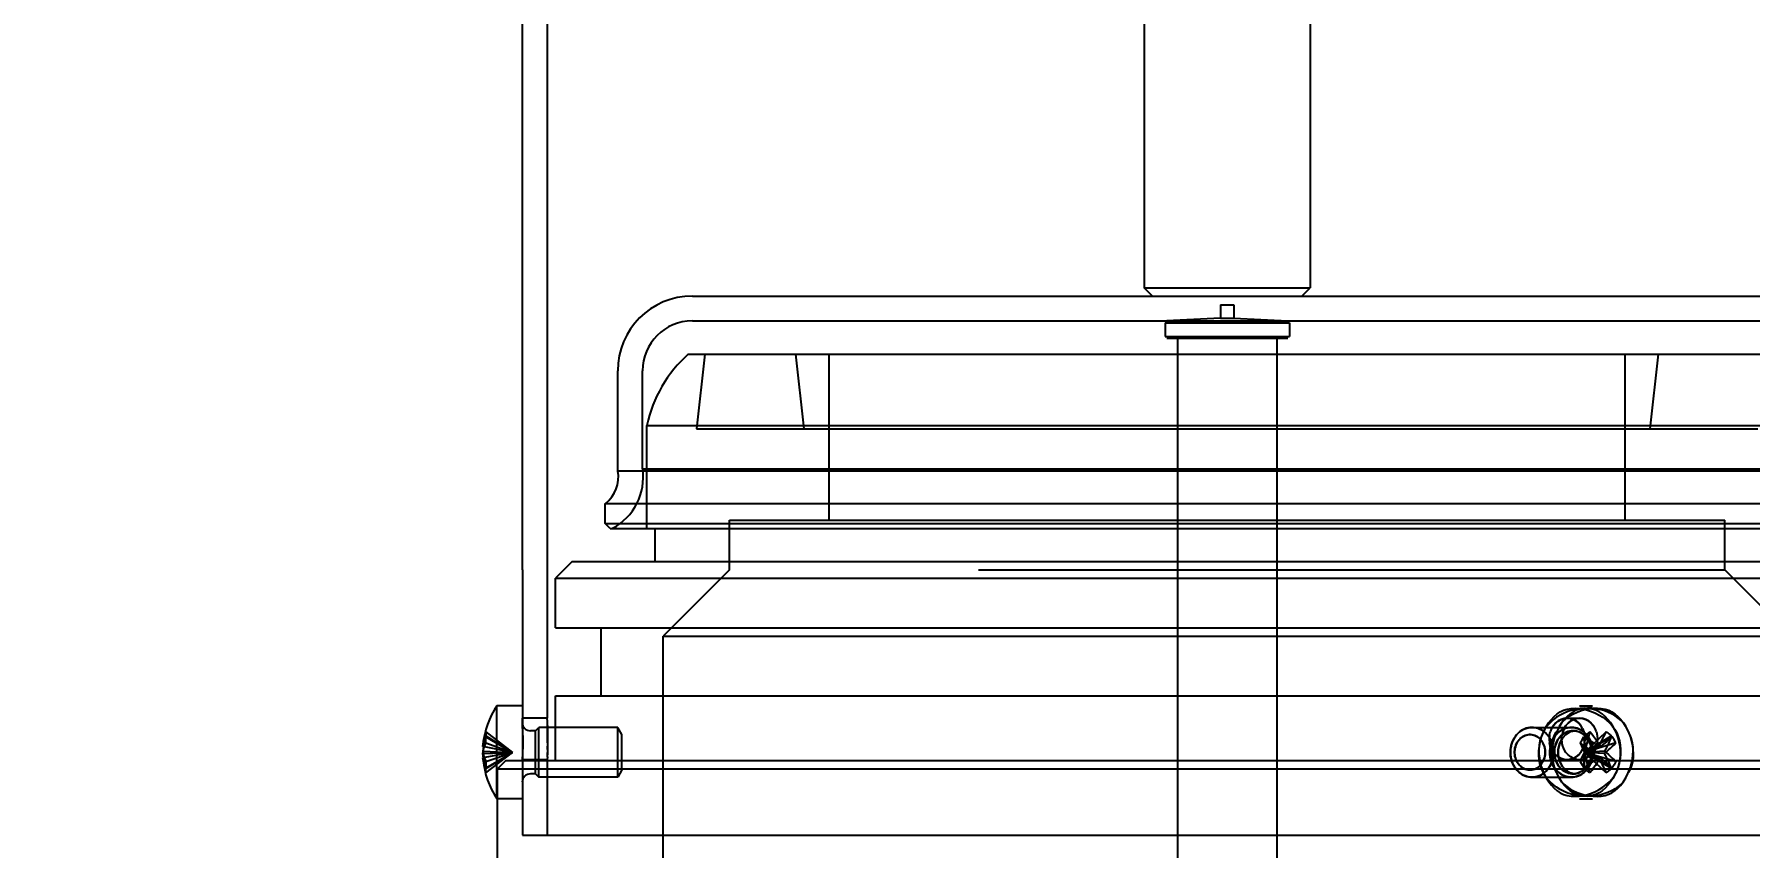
# Model space of a CAD drawing. Header units: millimetres. Extents: x 35720 to 50764, y -47170 to -36532.
# Drawn here: x 37697.7 to 37801.1, y -38168.9 to -38119.9 of the extents above; entities that cross this region are included whole.
import ezdxf

# ---------------------------------------------------------------- set-up
doc = ezdxf.new("R2010")
doc.units = ezdxf.units.MM
doc.header["$LTSCALE"] = 13
doc.linetypes.add('CENTER', pattern=[50.8, 31.75, -6.35, 6.35, -6.35])
doc.layers.get('0').update_dxf_attribs({"color": 1, "linetype": 'CENTER'})
doc.layers.add('DIM', color=4, linetype='Continuous')
doc.styles.get("Standard").update_dxf_attribs({"font": 'gbenor.shx', "bigfont": 'gbcbig.shx'})
doc.dimstyles.new('丁晓菲', dxfattribs={"dimscale": 15, "dimtxt": 3.5, "dimasz": 2.5, "dimexe": 1.5, "dimexo": 0, "dimgap": 0.5, "dimtad": 1, "dimtoh": 1, "dimtxsty": 'Standard', "dimcen": 2.5, "dimclrd": 3, "dimclre": 3, "dimclrt": 2, "dimadec": 0, "dimazin": 0, "dimtfac": 1, "dimtmove": 0, "dimatfit": 2, "dimfxl": 0, "dimarcsym": 0})

# ---------------------------------------------------------------- blocks, each defined once
blk = doc.blocks.new('013031320.')
at = {"color": 6, "linetype": 'Continuous'}
for p, q in [((5245.44, -629.2), (5245.44, -717.15)), ((5281.44, -652.2), (5281.44, -691.2)), ((5291.44, -652.2), (5291.44, -691.2)), ((5254.19, -691.7), (5318.69, -691.7)), ((5281.94, -691.7), (5281.44, -691.2)), ((5281.44, -691.2), (5291.44, -691.2)), ((5290.94, -691.7), (5291.44, -691.2)), ((5286.04, -692.23), (5286.04, -693.03)), ((5286.04, -692.23), (5286.84, -692.23)), ((5286.84, -692.23), (5286.84, -693.03)), ((5254.19, -693.2), (5318.69, -693.2)), ((5282.69, -693.31), (5282.69, -694.13)), ((5282.69, -693.31), (5290.19, -693.31)), ((5286.04, -693.03), (5282.79, -693.2)), ((5286.04, -693.03), (5286.84, -693.03)), ((5286.84, -693.03), (5290.09, -693.2)), ((5290.19, -693.31), (5290.19, -694.13)), ((5282.69, -694.13), (5290.19, -694.13)), ((5282.79, -694.23), (5290.09, -694.23)), ((5283.44, -694.23), (5283.44, -765.13)), ((5289.44, -694.23), (5289.44, -765.13)), ((5253.94, -695.2), (5318.94, -695.2)), ((5254.94, -695.2), (5254.44, -699.7)), ((5260.94, -699.7), (5260.44, -695.2)), ((5262.44, -705.2), (5262.44, -695.2)), ((5310.44, -705.2), (5310.44, -695.2)), ((5311.94, -699.7), (5312.44, -695.2)), ((5249.69, -702.24), (5249.69, -696.2)), ((5251.19, -702.12), (5251.19, -696.2)), ((5251.44, -705.7), (5251.44, -699.5)), ((5251.44, -699.5), (5321.44, -699.5)), ((5254.44, -699.7), (5318.44, -699.7)), ((5249.69, -702.24), (5323.19, -702.24)), ((5251.19, -702.12), (5321.69, -702.12)), ((5248.94, -705.4), (5248.94, -704.2)), ((5248.94, -704.2), (5323.94, -704.2)), ((5256.44, -708.2), (5256.44, -705.2)), ((5256.44, -705.2), (5316.44, -705.2)), ((5316.44, -708.2), (5316.44, -705.2)), ((5249.24, -705.7), (5248.94, -705.4)), ((5248.94, -705.4), (5323.94, -705.4)), ((5249.24, -705.7), (5323.64, -705.7)), ((5251.94, -707.7), (5251.94, -705.7)), ((5243.94, -708.2), (5243.94, -724.2)), ((5246.94, -707.7), (5245.94, -708.7)), ((5246.94, -707.7), (5325.94, -707.7)), ((5256.44, -708.2), (5252.44, -712.2)), ((5271.44, -708.2), (5316.44, -708.2)), ((5316.44, -708.2), (5320.44, -712.2)), ((5245.94, -711.7), (5245.94, -708.7)), ((5245.94, -708.7), (5326.94, -708.7)), ((5245.94, -711.7), (5326.94, -711.7)), ((5248.69, -715.8), (5248.69, -711.7)), ((5252.44, -743.2), (5252.44, -712.2)), ((5252.44, -712.2), (5320.44, -712.2)), ((5242.4, -722), (5242.4, -716.4)), ((5243.94, -716.4), (5242.4, -716.4)), ((5245.94, -719.7), (5245.94, -715.8)), ((5245.94, -715.8), (5326.94, -715.8)), ((5307.69, -716.4), (5308.46, -716.4)), ((5243.95, -717.31), (5243.94, -717.15)), ((5245.44, -717.15), (5243.94, -717.15)), ((5243.95, -717.59), (5243.95, -717.31)), ((5243.96, -717.97), (5243.95, -717.59)), ((5244.74, -717.9), (5244.94, -717.7)), ((5244.94, -720.7), (5244.94, -717.7)), ((5249.7, -717.7), (5244.94, -717.7)), ((5245.45, -717.32), (5245.44, -717.15)), ((5249.7, -720.7), (5249.7, -717.7)), ((5249.94, -718.13), (5249.7, -717.7)), ((5304.82, -717.7), (5307.19, -717.7)), ((5306, -717.77), (5305.92, -717.97)), ((5306.94, -717.15), (5307.69, -717.15)), ((5307.87, -717.77), (5307.76, -717.59)), ((5308.7, -717.97), (5308.62, -717.77)), ((5241.73, -717.96), (5243.34, -719.2)), ((5241.73, -718.21), (5243.34, -719.2)), ((5241.73, -718.44), (5241.73, -718.26)), ((5241.73, -718.26), (5243.34, -719.2)), ((5241.73, -718.63), (5241.73, -718.44)), ((5241.73, -718.63), (5243.34, -719.2)), ((5243.96, -718.82), (5243.95, -719.2)), ((5243.96, -718.4), (5243.96, -717.97)), ((5243.96, -718.18), (5243.96, -718.4)), ((5243.96, -718.4), (5243.96, -718.82)), ((5243.96, -718.82), (5243.96, -718.61)), ((5244.74, -717.9), (5244.44, -717.9)), ((5244.74, -720.5), (5244.74, -717.9)), ((5245.46, -718.62), (5245.46, -718.4)), ((5245.46, -719.03), (5245.46, -718.83)), ((5249.94, -720.26), (5249.94, -718.13)), ((5305.87, -718.17), (5305.85, -718.4)), ((5305.85, -718.4), (5305.87, -718.62)), ((5305.87, -718.17), (5305.92, -717.96)), ((5306.6, -718.4), (5306.62, -718.18)), ((5306.6, -718.4), (5306.62, -718.61)), ((5306.67, -717.97), (5306.62, -718.18)), ((5306.67, -718.82), (5306.62, -718.61)), ((5306.75, -719.02), (5306.67, -718.82)), ((5307.29, -717.9), (5307.44, -717.9)), ((5307.73, -718.63), (5307.84, -718.44)), ((5307.73, -718.63), (5307.99, -719.2)), ((5307.84, -718.44), (5307.94, -718.26)), ((5307.87, -719.03), (5307.95, -718.83)), ((5307.94, -718.26), (5307.99, -719.2)), ((5308, -718.62), (5307.95, -718.83)), ((5309.29, -717.96), (5307.99, -719.2)), ((5308.31, -717.96), (5307.99, -719.2)), ((5309.61, -718.21), (5307.99, -719.2)), ((5307.99, -718.21), (5307.99, -719.2)), ((5309.65, -718.26), (5307.99, -719.2)), ((5309.87, -718.63), (5307.99, -719.2)), ((5308.02, -718.4), (5308, -718.17)), ((5308, -718.62), (5308.02, -718.4)), ((5308.7, -718.82), (5308.62, -719.02)), ((5308.75, -718.61), (5308.7, -718.82)), ((5308.77, -718.4), (5308.75, -718.61)), ((5309.77, -718.44), (5309.65, -718.26)), ((5309.87, -718.63), (5309.77, -718.44)), ((5243.34, -719.2), (5241.56, -718.85)), ((5241.56, -719.13), (5243.34, -719.2)), ((5241.56, -719.26), (5243.34, -719.2)), ((5243.34, -719.2), (5241.56, -719.54)), ((5241.73, -720.43), (5243.34, -719.2)), ((5241.73, -720.18), (5243.34, -719.2)), ((5241.73, -720.13), (5243.34, -719.2)), ((5241.73, -719.76), (5243.34, -719.2)), ((5241.73, -719.76), (5241.73, -719.95)), ((5242.94, -719.7), (5242.44, -720.2)), ((5242.94, -719.7), (5329.94, -719.7)), ((5243.94, -719.65), (5243.95, -719.48)), ((5245.44, -719.65), (5243.94, -719.65)), ((5243.95, -719.2), (5243.95, -719.48)), ((5245.45, -719.47), (5245.44, -719.65)), ((5245.44, -719.65), (5245.44, -724.2)), ((5245.46, -719.02), (5245.45, -719.35)), ((5245.45, -719.49), (5245.45, -719.21)), ((5306, -719.02), (5306.11, -719.21)), ((5306.86, -719.2), (5306.75, -719.02)), ((5306.99, -719.35), (5306.86, -719.2)), ((5306.94, -719.65), (5307.69, -719.65)), ((5307.15, -719.48), (5306.99, -719.35)), ((5307.32, -719.57), (5307.15, -719.48)), ((5307.5, -719.63), (5307.32, -719.57)), ((5307.5, -719.63), (5307.69, -719.65)), ((5307.73, -719.76), (5307.99, -719.2)), ((5307.73, -719.76), (5307.84, -719.95)), ((5308.07, -719.57), (5307.88, -719.63)), ((5307.94, -720.13), (5307.99, -719.2)), ((5307.99, -719.2), (5308.83, -718.85)), ((5307.99, -719.2), (5308.94, -718.85)), ((5308.59, -719.13), (5307.99, -719.2)), ((5309.19, -719.13), (5307.99, -719.2)), ((5307.99, -720.18), (5307.99, -719.2)), ((5308.31, -720.43), (5307.99, -719.2)), ((5309.29, -720.43), (5307.99, -719.2)), ((5309.65, -720.13), (5307.99, -719.2)), ((5309.61, -720.18), (5307.99, -719.2)), ((5307.99, -719.2), (5308.83, -719.54)), ((5309.87, -719.76), (5307.99, -719.2)), ((5307.99, -719.2), (5308.94, -719.54)), ((5308.59, -719.26), (5307.99, -719.2)), ((5309.19, -719.26), (5307.99, -719.2)), ((5308.24, -719.48), (5308.06, -719.57)), ((5308.39, -719.35), (5308.23, -719.48)), ((5308.52, -719.2), (5308.39, -719.35)), ((5308.63, -719.02), (5308.52, -719.2)), ((5309.87, -719.76), (5309.77, -719.95)), ((5241.73, -719.95), (5241.73, -720.13)), ((5242.44, -725.7), (5242.44, -720.2)), ((5242.44, -720.2), (5330.44, -720.2)), ((5244.74, -720.5), (5244.44, -720.5)), ((5244.74, -720.5), (5244.94, -720.7)), ((5249.7, -720.7), (5244.94, -720.7)), ((5249.94, -720.26), (5249.7, -720.7)), ((5304.82, -720.7), (5307.19, -720.7)), ((5307.29, -720.5), (5307.44, -720.5)), ((5307.84, -719.95), (5307.94, -720.13)), ((5309.77, -719.95), (5309.65, -720.13)), ((5243.94, -722), (5242.4, -722)), ((5307.69, -722), (5308.46, -722)), ((5243.94, -724.2), (5328.94, -724.2))]:
    blk.add_line(p, q, dxfattribs=at)
at = {"color": 7, "linetype": 'Continuous'}
blk.add_line((5243.94, -708.2), (5243.94, -673.2), dxfattribs=at)
at = {"color": 6, "linetype": 'Continuous'}
for points in [[(5245.46, -718.4), (5245.46, -718.17), (5245.46, -717.96), (5245.46, -717.77), (5245.45, -717.59), (5245.45, -717.31)], [(5245.45, -717.59), (5245.46, -717.77), (5245.46, -717.97), (5245.46, -718.17), (5245.46, -718.4)], [(5305.54, -717.95), (5305.45, -717.89), (5305.35, -717.83), (5305.24, -717.78), (5305.13, -717.74), (5305.02, -717.72), (5304.91, -717.7), (5304.8, -717.7), (5304.68, -717.7), (5304.57, -717.72), (5304.46, -717.75), (5304.35, -717.8), (5304.25, -717.85), (5304.15, -717.91), (5304.05, -717.98), (5303.97, -718.06), (5303.88, -718.15), (5303.81, -718.25), (5303.74, -718.36), (5303.68, -718.47), (5303.63, -718.58), (5303.59, -718.71), (5303.56, -718.83), (5303.53, -718.96), (5303.52, -719.09), (5303.52, -719.22), (5303.52, -719.35), (5303.54, -719.48), (5303.57, -719.61), (5303.6, -719.73), (5303.65, -719.85), (5303.7, -719.97), (5303.77, -720.08), (5303.84, -720.18), (5303.91, -720.27), (5304, -720.36), (5304.09, -720.44)], [(5304.09, -717.95), (5304.19, -717.89), (5304.29, -717.83), (5304.39, -717.78), (5304.5, -717.74), (5304.61, -717.72), (5304.72, -717.7), (5304.84, -717.7), (5304.95, -717.7), (5305.06, -717.72), (5305.17, -717.75), (5305.28, -717.8), (5305.39, -717.85), (5305.48, -717.91), (5305.58, -717.98), (5305.67, -718.06), (5305.75, -718.15), (5305.83, -718.25), (5305.89, -718.36), (5305.95, -718.47), (5306, -718.58), (5306.04, -718.71), (5306.08, -718.83), (5306.1, -718.96), (5306.11, -719.09), (5306.12, -719.22), (5306.11, -719.35), (5306.09, -719.48), (5306.07, -719.61), (5306.03, -719.73), (5305.99, -719.85), (5305.93, -719.97), (5305.87, -720.08), (5305.8, -720.18), (5305.72, -720.27), (5305.64, -720.36), (5305.54, -720.44)], [(5306.47, -720.44), (5306.37, -720.36), (5306.29, -720.27), (5306.21, -720.18), (5306.14, -720.08), (5306.08, -719.97), (5306.03, -719.85), (5305.98, -719.73), (5305.94, -719.61), (5305.92, -719.48), (5305.9, -719.35), (5305.89, -719.22), (5305.9, -719.09), (5305.91, -718.96), (5305.93, -718.83), (5305.97, -718.71), (5306.01, -718.58), (5306.06, -718.47), (5306.12, -718.36), (5306.18, -718.25), (5306.26, -718.15), (5306.34, -718.06), (5306.43, -717.98), (5306.53, -717.91), (5306.63, -717.85), (5306.73, -717.8), (5306.84, -717.75), (5306.95, -717.72), (5307.06, -717.7), (5307.17, -717.7), (5307.29, -717.7), (5307.4, -717.72), (5307.51, -717.74), (5307.62, -717.78), (5307.72, -717.83), (5307.82, -717.89), (5307.92, -717.95)], [(5307.77, -717.59), (5307.64, -717.44), (5307.48, -717.32), (5307.32, -717.22), (5307.13, -717.17), (5306.95, -717.15), (5306.76, -717.16), (5306.58, -717.22), (5306.4, -717.31), (5306.25, -717.43), (5306.11, -717.59), (5306, -717.77)], [(5306.11, -717.59), (5306.24, -717.44), (5306.4, -717.32), (5306.57, -717.22), (5306.75, -717.17), (5306.94, -717.15), (5307.13, -717.16), (5307.31, -717.22), (5307.48, -717.31), (5307.63, -717.43), (5307.76, -717.59)], [(5307.92, -720.44), (5308.01, -720.36), (5308.1, -720.27), (5308.17, -720.18), (5308.25, -720.08), (5308.31, -719.97), (5308.36, -719.85), (5308.41, -719.73), (5308.44, -719.61), (5308.47, -719.48), (5308.49, -719.35), (5308.49, -719.22), (5308.49, -719.09), (5308.48, -718.96), (5308.45, -718.83), (5308.42, -718.71), (5308.38, -718.58), (5308.33, -718.47), (5308.27, -718.36), (5308.2, -718.25), (5308.13, -718.15), (5308.04, -718.06), (5307.96, -717.98), (5307.86, -717.91), (5307.76, -717.85), (5307.66, -717.8), (5307.55, -717.75), (5307.44, -717.72), (5307.33, -717.7), (5307.21, -717.7), (5307.1, -717.7), (5306.99, -717.72), (5306.88, -717.74), (5306.77, -717.78), (5306.66, -717.83), (5306.56, -717.89), (5306.47, -717.95)], [(5308.62, -717.77), (5308.52, -717.59), (5308.39, -717.44), (5308.23, -717.31), (5308.06, -717.22), (5307.88, -717.17), (5307.7, -717.15), (5307.51, -717.16), (5307.33, -717.22), (5307.15, -717.31), (5307, -717.44), (5306.86, -717.59), (5306.75, -717.77), (5306.67, -717.97)], [(5306.75, -717.77), (5306.86, -717.59), (5306.99, -717.44), (5307.15, -717.31), (5307.32, -717.22), (5307.5, -717.17), (5307.69, -717.15), (5307.88, -717.16), (5308.06, -717.22), (5308.23, -717.31), (5308.38, -717.44), (5308.51, -717.59), (5308.62, -717.77)], [(5307.87, -717.77), (5307.95, -717.97), (5308, -718.17)], [(5241.56, -718.85), (5241.57, -718.7), (5241.59, -718.55), (5241.61, -718.4), (5241.65, -718.25), (5241.69, -718.1), (5241.73, -717.96)], [(5241.73, -718.21), (5241.69, -718.36), (5241.65, -718.51), (5241.61, -718.67), (5241.59, -718.82), (5241.57, -718.98), (5241.56, -719.13)], [(5241.73, -718.26), (5241.69, -718.35), (5241.65, -718.45), (5241.61, -718.55), (5241.59, -718.65), (5241.57, -718.75), (5241.56, -718.85)], [(5241.56, -719.26), (5241.57, -719.16), (5241.59, -719.05), (5241.61, -718.95), (5241.65, -718.84), (5241.69, -718.74), (5241.73, -718.63)], [(5241.73, -717.96), (5241.73, -718), (5241.73, -718.04), (5241.73, -718.08), (5241.73, -718.12), (5241.73, -718.17), (5241.73, -718.21)], [(5245.46, -718.4), (5245.46, -718.62), (5245.46, -718.83), (5245.46, -719.02)], [(5305.54, -720.44), (5305.45, -720.51), (5305.35, -720.57), (5305.24, -720.61), (5305.13, -720.65), (5305.02, -720.68), (5304.91, -720.69), (5304.8, -720.7), (5304.68, -720.69), (5304.57, -720.67), (5304.46, -720.64), (5304.35, -720.6), (5304.25, -720.55), (5304.15, -720.48), (5304.05, -720.41), (5303.97, -720.33), (5303.88, -720.24), (5303.81, -720.14), (5303.74, -720.04), (5303.68, -719.93), (5303.63, -719.81), (5303.59, -719.69), (5303.56, -719.56), (5303.53, -719.43), (5303.52, -719.3), (5303.52, -719.17), (5303.52, -719.04), (5303.54, -718.91), (5303.57, -718.78), (5303.6, -718.66), (5303.65, -718.54), (5303.7, -718.43), (5303.77, -718.32), (5303.84, -718.21), (5303.91, -718.12), (5304, -718.03), (5304.09, -717.95)], [(5305.21, -718.31), (5305.14, -718.26), (5305.06, -718.22), (5304.98, -718.18), (5304.9, -718.16), (5304.82, -718.14), (5304.73, -718.13), (5304.65, -718.13), (5304.56, -718.14), (5304.48, -718.16), (5304.4, -718.19), (5304.32, -718.22), (5304.24, -718.27), (5304.17, -718.32), (5304.1, -718.38), (5304.04, -718.45), (5303.98, -718.52), (5303.93, -718.6), (5303.88, -718.68), (5303.85, -718.77), (5303.82, -718.86), (5303.79, -718.96), (5303.78, -719.05), (5303.77, -719.15), (5303.77, -719.25), (5303.78, -719.35), (5303.79, -719.45), (5303.82, -719.54), (5303.85, -719.63), (5303.89, -719.72), (5303.93, -719.8), (5303.99, -719.88), (5304.04, -719.95), (5304.11, -720.02), (5304.18, -720.08)], [(5305.21, -720.08), (5305.14, -720.13), (5305.06, -720.17), (5304.98, -720.21), (5304.9, -720.24), (5304.82, -720.25), (5304.73, -720.26), (5304.65, -720.26), (5304.56, -720.25), (5304.48, -720.23), (5304.4, -720.21), (5304.32, -720.17), (5304.24, -720.13), (5304.17, -720.07), (5304.1, -720.01), (5304.04, -719.95), (5303.98, -719.87), (5303.93, -719.79), (5303.88, -719.71), (5303.85, -719.62), (5303.82, -719.53), (5303.79, -719.43), (5303.78, -719.34), (5303.77, -719.24), (5303.77, -719.14), (5303.78, -719.04), (5303.79, -718.95), (5303.82, -718.85), (5303.85, -718.76), (5303.89, -718.67), (5303.93, -718.59), (5303.99, -718.51), (5304.04, -718.44), (5304.11, -718.37), (5304.18, -718.31)], [(5304.09, -720.44), (5304.19, -720.51), (5304.29, -720.57), (5304.39, -720.61), (5304.5, -720.65), (5304.61, -720.68), (5304.72, -720.69), (5304.84, -720.7), (5304.95, -720.69), (5305.06, -720.67), (5305.17, -720.64), (5305.28, -720.6), (5305.39, -720.55), (5305.48, -720.48), (5305.58, -720.41), (5305.67, -720.33), (5305.75, -720.24), (5305.83, -720.14), (5305.89, -720.04), (5305.95, -719.93), (5306, -719.81), (5306.04, -719.69), (5306.08, -719.56), (5306.1, -719.43), (5306.11, -719.3), (5306.12, -719.17), (5306.11, -719.04), (5306.09, -718.91), (5306.07, -718.78), (5306.03, -718.66), (5305.99, -718.54), (5305.93, -718.43), (5305.87, -718.32), (5305.8, -718.21), (5305.72, -718.12), (5305.64, -718.03), (5305.54, -717.95)], [(5304.18, -718.31), (5304.25, -718.26), (5304.32, -718.22), (5304.4, -718.18), (5304.49, -718.16), (5304.57, -718.14), (5304.66, -718.13), (5304.74, -718.13), (5304.83, -718.14), (5304.91, -718.16), (5304.99, -718.19), (5305.07, -718.22), (5305.15, -718.27), (5305.22, -718.32), (5305.29, -718.38), (5305.35, -718.45), (5305.41, -718.52), (5305.46, -718.6), (5305.5, -718.68), (5305.54, -718.77), (5305.57, -718.86), (5305.59, -718.96), (5305.61, -719.05), (5305.62, -719.15), (5305.62, -719.25), (5305.61, -719.35), (5305.59, -719.45), (5305.57, -719.54), (5305.54, -719.63), (5305.5, -719.72), (5305.45, -719.8), (5305.4, -719.88), (5305.34, -719.95), (5305.28, -720.02), (5305.21, -720.08)], [(5304.18, -720.08), (5304.25, -720.13), (5304.32, -720.17), (5304.4, -720.21), (5304.49, -720.24), (5304.57, -720.25), (5304.66, -720.26), (5304.74, -720.26), (5304.83, -720.25), (5304.91, -720.23), (5304.99, -720.21), (5305.07, -720.17), (5305.15, -720.13), (5305.22, -720.07), (5305.29, -720.01), (5305.35, -719.95), (5305.41, -719.87), (5305.46, -719.79), (5305.5, -719.71), (5305.54, -719.62), (5305.57, -719.53), (5305.59, -719.43), (5305.61, -719.34), (5305.62, -719.24), (5305.62, -719.14), (5305.61, -719.04), (5305.59, -718.95), (5305.57, -718.85), (5305.54, -718.76), (5305.5, -718.67), (5305.45, -718.59), (5305.4, -718.51), (5305.34, -718.44), (5305.28, -718.37), (5305.21, -718.31)], [(5306, -719.03), (5305.92, -718.83), (5305.87, -718.62)], [(5306.47, -717.95), (5306.37, -718.03), (5306.29, -718.12), (5306.21, -718.21), (5306.14, -718.32), (5306.08, -718.43), (5306.03, -718.54), (5305.98, -718.66), (5305.94, -718.78), (5305.92, -718.91), (5305.9, -719.04), (5305.89, -719.17), (5305.9, -719.3), (5305.91, -719.43), (5305.93, -719.56), (5305.97, -719.69), (5306.01, -719.81), (5306.06, -719.93), (5306.12, -720.04), (5306.18, -720.14), (5306.26, -720.24), (5306.34, -720.33), (5306.43, -720.41), (5306.53, -720.48), (5306.63, -720.55), (5306.73, -720.6), (5306.84, -720.64), (5306.95, -720.67), (5307.06, -720.69), (5307.17, -720.7), (5307.29, -720.69), (5307.4, -720.68), (5307.51, -720.65), (5307.62, -720.61), (5307.72, -720.57), (5307.82, -720.51), (5307.92, -720.44)], [(5307.92, -718.12), (5307.84, -718.06), (5307.75, -718.01), (5307.66, -717.97), (5307.57, -717.94), (5307.47, -717.91), (5307.37, -717.9), (5307.28, -717.9), (5307.18, -717.9), (5307.08, -717.92), (5306.98, -717.95), (5306.89, -717.98), (5306.8, -718.03), (5306.72, -718.08), (5306.63, -718.14), (5306.56, -718.21), (5306.49, -718.29), (5306.42, -718.38), (5306.36, -718.47), (5306.31, -718.57), (5306.27, -718.67), (5306.23, -718.77), (5306.2, -718.88), (5306.18, -718.99), (5306.17, -719.1), (5306.17, -719.22), (5306.17, -719.33), (5306.19, -719.44), (5306.21, -719.55), (5306.24, -719.66), (5306.28, -719.76), (5306.33, -719.86), (5306.38, -719.96), (5306.44, -720.05), (5306.51, -720.13), (5306.58, -720.2), (5306.66, -720.27)], [(5307.92, -720.27), (5307.84, -720.33), (5307.75, -720.38), (5307.66, -720.42), (5307.57, -720.46), (5307.47, -720.48), (5307.37, -720.49), (5307.28, -720.5), (5307.18, -720.49), (5307.08, -720.47), (5306.98, -720.45), (5306.89, -720.41), (5306.8, -720.36), (5306.72, -720.31), (5306.63, -720.25), (5306.56, -720.18), (5306.49, -720.1), (5306.42, -720.02), (5306.36, -719.92), (5306.31, -719.83), (5306.27, -719.73), (5306.23, -719.62), (5306.2, -719.51), (5306.18, -719.4), (5306.17, -719.29), (5306.17, -719.18), (5306.17, -719.06), (5306.19, -718.95), (5306.21, -718.84), (5306.24, -718.73), (5306.28, -718.63), (5306.33, -718.53), (5306.38, -718.43), (5306.44, -718.35), (5306.51, -718.26), (5306.58, -718.19), (5306.66, -718.12)], [(5306.88, -720.29), (5306.65, -720.06), (5306.49, -719.75), (5306.4, -719.4), (5306.39, -719.03), (5306.47, -718.68), (5306.63, -718.37), (5306.86, -718.12), (5307.14, -717.95), (5307.44, -717.9)], [(5306.88, -718.1), (5306.65, -718.34), (5306.49, -718.64), (5306.4, -719), (5306.39, -719.36), (5306.47, -719.72), (5306.63, -720.03), (5306.86, -720.28), (5307.14, -720.44), (5307.44, -720.5)], [(5307.92, -717.95), (5308.01, -718.03), (5308.1, -718.12), (5308.17, -718.21), (5308.25, -718.32), (5308.31, -718.43), (5308.36, -718.54), (5308.41, -718.66), (5308.44, -718.78), (5308.47, -718.91), (5308.49, -719.04), (5308.49, -719.17), (5308.49, -719.3), (5308.48, -719.43), (5308.45, -719.56), (5308.42, -719.69), (5308.38, -719.81), (5308.33, -719.93), (5308.27, -720.04), (5308.2, -720.14), (5308.13, -720.24), (5308.04, -720.33), (5307.96, -720.41), (5307.86, -720.48), (5307.76, -720.55), (5307.66, -720.6), (5307.55, -720.64), (5307.44, -720.67), (5307.33, -720.69), (5307.21, -720.7), (5307.1, -720.69), (5306.99, -720.68), (5306.88, -720.65), (5306.77, -720.61), (5306.66, -720.57), (5306.56, -720.51), (5306.47, -720.44)], [(5306.66, -718.12), (5306.75, -718.06), (5306.83, -718.01), (5306.93, -717.97), (5307.02, -717.94), (5307.12, -717.91), (5307.21, -717.9), (5307.31, -717.9), (5307.41, -717.9), (5307.51, -717.92), (5307.6, -717.95), (5307.7, -717.98), (5307.79, -718.03), (5307.87, -718.08), (5307.95, -718.14), (5308.03, -718.21), (5308.1, -718.29), (5308.17, -718.38), (5308.23, -718.47), (5308.28, -718.57), (5308.32, -718.67), (5308.36, -718.77), (5308.38, -718.88), (5308.4, -718.99), (5308.42, -719.1), (5308.42, -719.22), (5308.41, -719.33), (5308.4, -719.44), (5308.38, -719.55), (5308.34, -719.66), (5308.31, -719.76), (5308.26, -719.86), (5308.2, -719.96), (5308.14, -720.05), (5308.08, -720.13), (5308, -720.2), (5307.92, -720.27)], [(5306.66, -720.27), (5306.75, -720.33), (5306.83, -720.38), (5306.93, -720.42), (5307.02, -720.46), (5307.12, -720.48), (5307.21, -720.49), (5307.31, -720.5), (5307.41, -720.49), (5307.51, -720.47), (5307.6, -720.45), (5307.7, -720.41), (5307.79, -720.36), (5307.87, -720.31), (5307.95, -720.25), (5308.03, -720.18), (5308.1, -720.1), (5308.17, -720.02), (5308.23, -719.92), (5308.28, -719.83), (5308.32, -719.73), (5308.36, -719.62), (5308.38, -719.51), (5308.4, -719.4), (5308.42, -719.29), (5308.42, -719.18), (5308.41, -719.06), (5308.4, -718.95), (5308.38, -718.84), (5308.34, -718.73), (5308.31, -718.63), (5308.26, -718.53), (5308.2, -718.43), (5308.14, -718.35), (5308.08, -718.26), (5308, -718.19), (5307.92, -718.12)], [(5307.44, -717.9), (5307.36, -717.9), (5307.27, -717.92), (5307.19, -717.94), (5307.1, -717.97), (5307.03, -718), (5306.95, -718.05), (5306.88, -718.1)], [(5308.59, -719.26), (5308.45, -719.16), (5308.31, -719.05), (5308.17, -718.95), (5308.02, -718.84), (5307.88, -718.74), (5307.73, -718.63)], [(5307.94, -718.26), (5308.1, -718.35), (5308.25, -718.45), (5308.4, -718.55), (5308.55, -718.65), (5308.69, -718.75), (5308.83, -718.85)], [(5308.31, -717.96), (5308.25, -718), (5308.2, -718.04), (5308.15, -718.08), (5308.09, -718.12), (5308.04, -718.17), (5307.99, -718.21)], [(5307.99, -718.21), (5308.09, -718.36), (5308.2, -718.51), (5308.3, -718.67), (5308.4, -718.82), (5308.49, -718.98), (5308.59, -719.13)], [(5308.94, -718.85), (5308.85, -718.7), (5308.75, -718.55), (5308.64, -718.4), (5308.53, -718.25), (5308.42, -718.1), (5308.31, -717.96)], [(5308.7, -717.97), (5308.75, -718.18), (5308.77, -718.4)], [(5308.83, -718.85), (5308.91, -718.7), (5309, -718.55), (5309.07, -718.4), (5309.15, -718.25), (5309.22, -718.1), (5309.29, -717.96)], [(5309.65, -718.26), (5309.54, -718.35), (5309.43, -718.45), (5309.32, -718.55), (5309.2, -718.65), (5309.07, -718.75), (5308.94, -718.85)], [(5309.61, -718.21), (5309.55, -718.36), (5309.49, -718.51), (5309.42, -718.67), (5309.35, -718.82), (5309.27, -718.98), (5309.19, -719.13)], [(5309.19, -719.26), (5309.31, -719.16), (5309.43, -719.05), (5309.55, -718.95), (5309.66, -718.84), (5309.77, -718.74), (5309.87, -718.63)], [(5309.29, -717.96), (5309.35, -718), (5309.4, -718.04), (5309.45, -718.08), (5309.51, -718.12), (5309.56, -718.17), (5309.61, -718.21)], [(5241.56, -719.13), (5241.57, -719.23), (5241.59, -719.34), (5241.61, -719.45), (5241.65, -719.55), (5241.69, -719.66), (5241.73, -719.76)], [(5241.73, -720.18), (5241.69, -720.03), (5241.65, -719.88), (5241.61, -719.72), (5241.59, -719.57), (5241.57, -719.42), (5241.56, -719.26)], [(5241.56, -719.54), (5241.57, -719.69), (5241.59, -719.84), (5241.61, -719.99), (5241.65, -720.14), (5241.69, -720.29), (5241.73, -720.43)], [(5241.73, -720.13), (5241.69, -720.04), (5241.65, -719.94), (5241.61, -719.84), (5241.59, -719.74), (5241.57, -719.64), (5241.56, -719.54)], [(5306.11, -719.2), (5306.24, -719.35), (5306.39, -719.47), (5306.56, -719.57), (5306.74, -719.62), (5306.93, -719.65), (5307.12, -719.63), (5307.3, -719.58), (5307.47, -719.49), (5307.63, -719.36), (5307.76, -719.21), (5307.87, -719.02)], [(5307.77, -719.2), (5307.64, -719.35), (5307.49, -719.47), (5307.32, -719.57), (5307.14, -719.62), (5306.95, -719.65), (5306.76, -719.63), (5306.58, -719.58), (5306.41, -719.49), (5306.25, -719.36), (5306.11, -719.21)], [(5307.88, -719.63), (5307.69, -719.65), (5307.5, -719.63)], [(5308.59, -719.13), (5308.45, -719.23), (5308.31, -719.34), (5308.17, -719.45), (5308.02, -719.55), (5307.88, -719.66), (5307.73, -719.76)], [(5307.94, -720.13), (5308.1, -720.04), (5308.25, -719.94), (5308.4, -719.84), (5308.55, -719.74), (5308.69, -719.64), (5308.83, -719.54)], [(5307.99, -720.18), (5308.09, -720.03), (5308.2, -719.88), (5308.3, -719.72), (5308.4, -719.57), (5308.49, -719.42), (5308.59, -719.26)], [(5308.94, -719.54), (5308.85, -719.69), (5308.75, -719.84), (5308.64, -719.99), (5308.53, -720.14), (5308.42, -720.29), (5308.31, -720.43)], [(5308.83, -719.54), (5308.91, -719.69), (5309, -719.84), (5309.07, -719.99), (5309.15, -720.14), (5309.22, -720.29), (5309.29, -720.43)], [(5309.65, -720.13), (5309.54, -720.04), (5309.43, -719.94), (5309.32, -719.84), (5309.2, -719.74), (5309.07, -719.64), (5308.94, -719.54)], [(5309.19, -719.13), (5309.31, -719.23), (5309.43, -719.34), (5309.55, -719.45), (5309.66, -719.55), (5309.77, -719.66), (5309.87, -719.76)], [(5309.61, -720.18), (5309.55, -720.03), (5309.49, -719.88), (5309.42, -719.72), (5309.35, -719.57), (5309.27, -719.42), (5309.19, -719.26)], [(5241.73, -720.43), (5241.73, -720.39), (5241.73, -720.35), (5241.73, -720.31), (5241.73, -720.27), (5241.73, -720.23), (5241.73, -720.18)], [(5307.44, -720.5), (5307.36, -720.49), (5307.27, -720.48), (5307.19, -720.46), (5307.1, -720.43), (5307.03, -720.39), (5306.95, -720.34), (5306.88, -720.29)], [(5308.31, -720.43), (5308.25, -720.39), (5308.2, -720.35), (5308.15, -720.31), (5308.09, -720.27), (5308.04, -720.23), (5307.99, -720.18)], [(5309.29, -720.43), (5309.35, -720.39), (5309.4, -720.35), (5309.45, -720.31), (5309.51, -720.27), (5309.56, -720.23), (5309.61, -720.18)]]:
    blk.add_lwpolyline(points, dxfattribs=at)
for centre, radius, start, end in [((5254.19, -696.2), 4.5, 90, 180), ((5254.19, -696.2), 3, 90, 180), ((5259.27, -701.17), 8, 131.7148, 167.9382), ((5247.73, -702.61), 2, 307.4584, 10.5219), ((5247.73, -702.61), 3.5, 298.0949, 7.949), ((5244.44, -717.4), 0.501, 180, 270), ((5244.44, -721), 0.501, 90, 180)]:
    blk.add_arc(centre, radius, start, end, dxfattribs=at)
for points in [[(5242.4, -716.4), (5241.94, -717.09), (5241.65, -717.93), (5241.57, -718.75)], [(5306.46, -717.63), (5307.04, -716.64), (5308.92, -716.17), (5309.82, -716.88)], [(5310.47, -717.63), (5309.89, -716.64), (5308.01, -716.17), (5307.11, -716.88)], [(5307.11, -716.88), (5306.15, -717.62), (5305.67, -719.38), (5306.28, -720.42)], [(5309.82, -716.88), (5310.78, -717.62), (5311.26, -719.38), (5310.64, -720.42)], [(5307.11, -721.52), (5306.15, -720.77), (5305.67, -719.02), (5306.28, -717.97)], [(5309.82, -721.52), (5310.78, -720.77), (5311.26, -719.02), (5310.64, -717.97)], [(5241.57, -719.64), (5241.65, -720.47), (5241.94, -721.3), (5242.4, -721.99)], [(5306.46, -720.76), (5307.04, -721.76), (5308.92, -722.22), (5309.82, -721.52)], [(5310.47, -720.76), (5309.89, -721.76), (5308.01, -722.22), (5307.11, -721.52)]]:
    blk.add_open_spline(points, degree=3, dxfattribs=at)
for points in [[(5309.05, -716.88), (5308.11, -716.14), (5304.38, -717.29), (5305.34, -720.74), (5306.33, -721.52)], [(5306.33, -716.88), (5307.28, -716.14), (5311.01, -717.29), (5310.05, -720.74), (5309.05, -721.52)], [(5309.05, -721.52), (5308.11, -722.25), (5304.38, -721.1), (5305.34, -717.65), (5306.33, -716.88)], [(5306.33, -721.52), (5307.28, -722.25), (5311.01, -721.1), (5310.05, -717.65), (5309.05, -716.88)]]:
    blk.add_open_spline(points, degree=3, knots=[0, 0, 0, 0, 0.486352, 1, 1, 1, 1], dxfattribs=at)
blk = doc.blocks.new('*D163')
at = {"layer": 'Defpoints', "color": 0, "ltscale": 38.869873, "transparency": 16777216}
for p in [(38036.26, -37446.88), (36947.53, -40489.88), (37739.27, -40489.88)]:
    blk.add_point(p, dxfattribs=at)
at = {"layer": 'DIM', "color": 3, "lineweight": -2, "ltscale": 38.869873, "transparency": 16777216}
for p, q in [((38036.26, -37446.88), (36925.03, -37446.88)), ((36947.53, -37484.38), (36947.53, -40452.38)), ((37739.27, -40489.88), (36925.03, -40489.88))]:
    blk.add_line(p, q, dxfattribs=at)
at = {"layer": 'DIM', "color": 3, "ltscale": 38.869873, "transparency": 16777216}
for points in [[(36941.28, -37484.38), (36953.78, -37484.38), (36947.53, -37446.88)], [(36941.28, -40452.38), (36953.78, -40452.38), (36947.53, -40489.88)]]:
    blk.add_solid(points, dxfattribs=at)
at = {"layer": 'DIM', "color": 2, "ltscale": 38.869873, "transparency": 16777216, "insert": (36913.78, -38968.38), "char_height": 52.5, "attachment_point": 5, "rotation": 90, "bg_fill": 3, "box_fill_scale": 1.1, "bg_fill_color": 256, "bg_fill_true_color": 13158600, "bg_fill_transparency": 0}
blk.add_mtext('3043', dxfattribs=at)

msp = doc.modelspace()

# ---------------------------------------------------------------- block references
msp.add_blockref('013031320.', (32483.17, -37443.954))

# ---------------------------------------------------------------- next in the draw order: dimensions: what is measured, and where the dimension line sits
at = {"layer": 'DIM', "color": 2, "ltscale": 38.869873}
dim = msp.add_linear_dim(base=(36947.534, -40489.88), p1=(38036.26, -37446.88), p2=(37739.268, -40489.88), angle=90, dimstyle='丁晓菲', override={"dimtfill": 1, "dimarcsym": 1}, dxfattribs=at)
dim.commit()
dim.dimension.update_dxf_attribs({"geometry": '*D163', "text_midpoint": (36913.784, -38968.38)})

doc.saveas('drawing.dxf')
